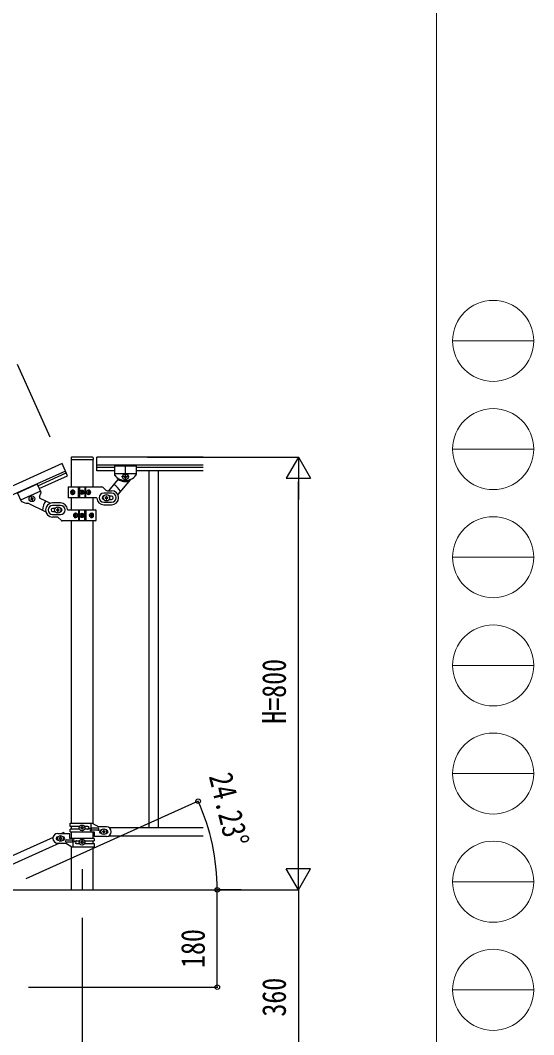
# Model space of a CAD drawing. Units: millimetres, scale not verified. Extents: x -4143 to 4140, y -2900 to 2898.
# Drawn here: x 3191 to 4140, y -1860 to 15 of the extents above; entities that cross this region are included whole.
import ezdxf
from ezdxf.enums import TextEntityAlignment as Align

# ---------------------------------------------------------------- set-up
doc = ezdxf.new("R2010")
doc.units = ezdxf.units.MM
doc.header["$LTSCALE"] = 10
for name, color, linetype in [('0-2_YKK_12', 2, 'Continuous'), ('0-3_YKK_A1', 4, 'Continuous'), ('0-4_YKK_D', 6, 'Continuous')]:
    doc.layers.add(name, color=color, linetype=linetype)
doc.layers.add('0-5_YKK_ZWAK', color=92, linetype='Continuous', lineweight=18)
doc.styles.add('ＭＳ ゴシック', font='')
doc.styles.get('ＭＳ ゴシック').set_extended_font_data('MS Gothic')

msp = doc.modelspace()

# ---------------------------------------------------------------- linework, layer by layer
at = {"layer": '0-2_YKK_12'}
for p in [(3304.89, -1554.38), (3304.89, -1562.84)]:
    msp.add_line(p, (3304.89, -1592.5), dxfattribs=at)
at = {"layer": '0-3_YKK_A1'}
for p, q in [((3267.72, -804.43), (2434.24, -1179.54)), ((3277.95, -827.17), (3267.72, -804.43)), ((3284.39, -793.5), (3284.39, -797)), ((3284.64, -797.5), (3284.64, -847.7)), ((3324.89, -797.5), (3284.89, -797.5)), ((3324.39, -792.5), (3285.39, -792.5)), ((3325.14, -847.7), (3325.14, -797.5)), ((3325.39, -793.5), (3325.39, -797)), ((3331.89, -817.46), (3331.89, -792.46)), ((3528.74, -792.46), (3331.89, -792.46)), ((3273.88, -818.11), (2440.4, -1193.22)), ((3223.23, -845.22), (3275.49, -821.7)), ((3528.74, -807.46), (3331.89, -807.46)), ((3364.89, -811.46), (3331.89, -811.46)), ((3364.89, -817.46), (3331.89, -817.46)), ((3364.89, -808.46), (3364.89, -824.8)), ((3364.89, -808.46), (3404.89, -808.46)), ((3364.89, -808.46), (3364.89, -824.78)), ((3364.89, -808.46), (3404.89, -808.46)), ((3364.89, -822.46), (3404.89, -822.46)), ((3364.89, -822.46), (3404.89, -822.46)), ((3384.89, -836.26), (3384.89, -806.69)), ((3384.89, -836.26), (3384.89, -821.66)), ((3404.89, -808.46), (3404.89, -824.78)), ((3404.89, -808.46), (3404.89, -824.78)), ((3528.74, -811.46), (3404.89, -811.46)), ((3528.74, -817.46), (3404.89, -817.46)), ((3428.39, -817.46), (3428.39, -1477.46)), ((3445.39, -817.46), (3445.39, -1477.46)), ((3222, -842.48), (3185.52, -858.9)), ((3222, -842.48), (3228.7, -857.38)), ((3225.69, -850.69), (3277.95, -827.17)), ((3370.91, -833.85), (3353.65, -854.42)), ((3394.46, -833.78), (3371.04, -861.7)), ((3392.19, -828.96), (3377.59, -828.96)), ((3383.45, -829.44), (3382.49, -829.44)), ((3386.33, -828.48), (3387.29, -828.48)), ((3185.52, -858.9), (3192.22, -873.78)), ((3227.74, -855.25), (3191.27, -871.67)), ((3278.89, -848.46), (3278.89, -866.46)), ((3279.89, -847.46), (3341.65, -847.46)), ((3285.37, -857.02), (3285.7, -857.02)), ((3285.37, -857.9), (3285.7, -857.9)), ((3287.18, -855.25), (3286.56, -855.25)), ((3286.56, -859.66), (3287.18, -859.66)), ((3288.19, -857.02), (3287.57, -857.02)), ((3288.19, -857.9), (3287.57, -857.9)), ((3297.94, -867.46), (3297.94, -847.46)), ((3299.89, -847.46), (3299.89, -867.46)), ((3303.66, -857.87), (3302.84, -857.87)), ((3306.12, -857.05), (3306.94, -857.05)), ((3309.89, -847.46), (3309.89, -867.46)), ((3311.83, -867.46), (3311.83, -847.46)), ((3316.65, -857.02), (3315.89, -857.02)), ((3316.65, -857.9), (3315.89, -857.9)), ((3318.01, -855.25), (3317.25, -855.25)), ((3317.25, -859.66), (3318.01, -859.66)), ((3318.94, -857.02), (3319.41, -857.02)), ((3318.94, -857.9), (3319.41, -857.9)), ((3349.01, -853.58), (3343.77, -848.34)), ((3359.39, -858.96), (3344.89, -858.96)), ((3351.13, -854.46), (3359.39, -854.46)), ((3205.42, -877.71), (3237.79, -893.34)), ((3210.66, -869.54), (3209.79, -869.93)), ((3213.68, -869.23), (3214.56, -868.84)), ((3226.92, -868.11), (3246.71, -877.66)), ((3264.89, -877.13), (3250.39, -877.13)), ((3330.92, -867.46), (3279.89, -867.46)), ((3284.64, -867.46), (3284.64, -890.13)), ((3325.14, -890.13), (3325.14, -867.46)), ((3344.89, -875.96), (3359.39, -875.96)), ((3344.89, -880.46), (3359.39, -880.46)), ((3348.39, -866.96), (3347.39, -866.96)), ((3351.39, -867.96), (3352.39, -867.96)), ((3359.39, -864.46), (3354.97, -864.46)), ((3354.97, -870.46), (3359.39, -870.46)), ((3264.89, -881.63), (3250.39, -881.63)), ((3254.81, -887.13), (3250.39, -887.13)), ((3250.39, -893.13), (3254.81, -893.13)), ((3250.39, -898.63), (3264.89, -898.63)), ((3258.39, -889.63), (3257.39, -889.63)), ((3261.39, -890.63), (3262.39, -890.63)), ((3278.85, -890.13), (3329.89, -890.13)), ((3290.83, -899.69), (3290.37, -899.69)), ((3292.53, -897.92), (3291.76, -897.92)), ((3293.13, -899.69), (3293.89, -899.69)), ((3297.94, -890.13), (3297.94, -910.13)), ((3299.89, -910.13), (3299.89, -890.13)), ((3306.12, -899.72), (3306.94, -899.72)), ((3309.89, -910.13), (3309.89, -890.13)), ((3311.83, -890.13), (3311.83, -910.13)), ((3321.58, -899.69), (3322.21, -899.69)), ((3323.22, -897.92), (3322.6, -897.92)), ((3324.4, -899.69), (3324.08, -899.69)), ((3330.89, -909.13), (3330.89, -891.13)), ((3258.65, -903.13), (3250.39, -903.13)), ((3260.77, -904.01), (3266.01, -909.25)), ((3329.89, -910.13), (3268.13, -910.13)), ((3284.64, -910.13), (3284.64, -1468.96)), ((3290.83, -900.57), (3290.37, -900.57)), ((3291.76, -902.33), (3292.53, -902.33)), ((3293.13, -900.57), (3293.89, -900.57)), ((3303.66, -900.54), (3302.84, -900.54)), ((3321.58, -900.57), (3322.21, -900.57)), ((3322.6, -902.33), (3323.22, -902.33)), ((3324.4, -900.57), (3324.08, -900.57)), ((3325.14, -1469.76), (3325.14, -910.13)), ((3282.89, -1468.96), (3323.76, -1468.96)), ((3282.89, -1475.46), (3282.89, -1468.96)), ((3300.22, -1475.46), (3282.89, -1475.46)), ((3282.89, -1484.96), (3282.89, -1480.46)), ((3300.21, -1480.46), (3282.89, -1480.46)), ((3284.64, -1475.46), (3284.64, -1480.46)), ((3303.45, -1478.44), (3302.49, -1478.44)), ((3306.33, -1477.48), (3307.29, -1477.48)), ((3315.48, -1475.46), (3309.56, -1475.46)), ((3315.48, -1480.46), (3309.56, -1480.46)), ((3334.09, -1478.46), (3321.01, -1478.46)), ((3321.86, -1478.46), (3321.86, -1468.96)), ((3322.41, -1482.46), (3322.41, -1478.46)), ((3323.76, -1468.96), (3335.89, -1475.96)), ((3349.89, -1475.96), (3335.89, -1475.96)), ((3354.86, -1477.46), (3528.74, -1477.46)), ((3251.12, -1495.46), (2546.61, -1812.52)), ((3259.89, -1488.41), (3282.39, -1488.41)), ((3260.52, -1494.41), (3259.89, -1494.41)), ((3260.52, -1500.41), (3259.89, -1500.41)), ((3263.45, -1496.93), (3262.49, -1496.93)), ((3266.33, -1497.89), (3267.29, -1497.89)), ((3270.93, -1486.47), (3266.61, -1488.41)), ((3269.89, -1494.41), (3269.26, -1494.41)), ((3269.89, -1500.41), (3269.26, -1500.41)), ((3270.93, -1486.47), (3271.8, -1488.41)), ((3275.69, -1499.91), (3288.77, -1499.91)), ((3282.39, -1497.41), (3282.39, -1488.41)), ((3326.89, -1497.41), (3282.39, -1497.41)), ((3282.89, -1484.96), (3327.39, -1484.96)), ((3284.64, -1484.96), (3284.64, -1497.41)), ((3287.36, -1499.91), (3287.36, -1503.91)), ((3287.92, -1497.41), (3287.92, -1499.91)), ((3334.09, -1482.46), (3321.01, -1482.46)), ((3321.86, -1484.96), (3321.86, -1482.46)), ((3325.14, -1497.41), (3325.14, -1484.96)), ((3326.89, -1497.41), (3326.89, -1501.91)), ((3327.39, -1484.96), (3327.39, -1493.96)), ((3349.89, -1493.96), (3327.39, -1493.96)), ((3339.89, -1481.96), (3340.52, -1481.96)), ((3339.89, -1487.96), (3340.52, -1487.96)), ((3343.45, -1484.48), (3342.49, -1484.48)), ((3346.33, -1485.44), (3347.29, -1485.44)), ((3349.26, -1481.96), (3349.89, -1481.96)), ((3349.26, -1487.96), (3349.89, -1487.96)), ((3354.86, -1492.46), (3528.74, -1492.46)), ((3263.16, -1506.48), (2558.66, -1823.55)), ((3259.89, -1506.41), (3273.89, -1506.41)), ((3286.01, -1513.41), (3273.89, -1506.41)), ((3275.69, -1503.91), (3288.77, -1503.91)), ((3284.64, -1512.62), (3284.64, -1592.5)), ((3326.89, -1513.41), (3286.01, -1513.41)), ((3287.92, -1503.91), (3287.92, -1513.41)), ((3294.29, -1501.91), (3300.21, -1501.91)), ((3294.29, -1506.91), (3300.22, -1506.91)), ((3303.45, -1504.89), (3302.49, -1504.89)), ((3306.33, -1503.93), (3307.29, -1503.93)), ((3309.56, -1501.91), (3326.89, -1501.91)), ((3309.56, -1506.91), (3326.89, -1506.91)), ((3325.14, -1506.91), (3325.14, -1501.91)), ((3325.14, -1592.5), (3325.14, -1513.41)), ((3326.89, -1506.91), (3326.89, -1513.41))]:
    msp.add_line(p, q, dxfattribs=at)
for points in [[(3382.49, -829.44), (3382.49, -828.48), (3383.45, -828.48)], [(3384.41, -827.52), (3384.41, -826.56), (3385.37, -826.56), (3385.37, -827.52)], [(3385.37, -830.4), (3385.37, -831.36), (3384.41, -831.36), (3384.41, -830.4)], [(3387.29, -828.48), (3387.29, -829.44), (3386.33, -829.44)], [(3285.7, -857.02), (3285.82, -857), (3285.94, -856.95), (3286.05, -856.87), (3286.15, -856.76), (3286.24, -856.63), (3286.31, -856.47), (3286.36, -856.31), (3286.4, -856.14)], [(3286.4, -858.78), (3286.36, -858.61), (3286.31, -858.45), (3286.24, -858.29), (3286.15, -858.16), (3286.05, -858.05), (3285.94, -857.97), (3285.82, -857.92), (3285.7, -857.9)], [(3287.02, -856.14), (3287.01, -856.31), (3287.03, -856.47), (3287.07, -856.63), (3287.14, -856.76), (3287.23, -856.87), (3287.33, -856.95), (3287.45, -857), (3287.57, -857.02)], [(3287.57, -857.9), (3287.45, -857.92), (3287.33, -857.97), (3287.23, -858.05), (3287.14, -858.16), (3287.07, -858.29), (3287.03, -858.45), (3287.01, -858.61), (3287.02, -858.78)], [(3302.84, -857.87), (3302.84, -857.05), (3303.66, -857.05)], [(3304.48, -856.23), (3304.48, -855.41), (3305.3, -855.41), (3305.3, -856.23)], [(3305.3, -858.69), (3305.3, -859.51), (3304.48, -859.51), (3304.48, -858.69)], [(3306.94, -857.05), (3306.94, -857.87), (3306.12, -857.87)], [(3316.65, -857.02), (3316.8, -857), (3316.94, -856.95), (3317.07, -856.87), (3317.18, -856.76), (3317.27, -856.63), (3317.33, -856.47), (3317.36, -856.31), (3317.36, -856.14)], [(3317.36, -858.78), (3317.36, -858.61), (3317.33, -858.45), (3317.27, -858.29), (3317.18, -858.16), (3317.07, -858.05), (3316.94, -857.97), (3316.8, -857.92), (3316.65, -857.9)], [(3318.12, -856.14), (3318.15, -856.31), (3318.21, -856.47), (3318.29, -856.63), (3318.39, -856.76), (3318.51, -856.87), (3318.65, -856.95), (3318.79, -857), (3318.94, -857.02)], [(3318.94, -857.9), (3318.79, -857.92), (3318.65, -857.97), (3318.51, -858.05), (3318.39, -858.16), (3318.29, -858.29), (3318.21, -858.45), (3318.15, -858.61), (3318.12, -858.78)], [(3209.79, -869.93), (3210.18, -870.81), (3211.05, -870.41)], [(3212.02, -867.87), (3211.62, -867), (3210.75, -867.39), (3211.14, -868.27)], [(3212.32, -870.9), (3212.72, -871.77), (3213.59, -871.38), (3213.2, -870.5)], [(3214.56, -868.84), (3214.16, -867.96), (3213.29, -868.36)], [(3347.39, -866.96), (3347.39, -867.96), (3348.39, -867.96)], [(3350.39, -865.96), (3350.39, -864.96), (3349.39, -864.96), (3349.39, -865.96)], [(3349.39, -868.96), (3349.39, -869.96), (3350.39, -869.96), (3350.39, -868.96)], [(3352.39, -867.96), (3352.39, -866.96), (3351.39, -866.96)], [(3257.39, -889.63), (3257.39, -890.63), (3258.39, -890.63)], [(3260.39, -888.63), (3260.39, -887.63), (3259.39, -887.63), (3259.39, -888.63)], [(3259.39, -891.63), (3259.39, -892.63), (3260.39, -892.63), (3260.39, -891.63)], [(3262.39, -890.63), (3262.39, -889.63), (3261.39, -889.63)], [(3290.83, -899.69), (3290.98, -899.67), (3291.13, -899.62), (3291.26, -899.54), (3291.38, -899.43), (3291.49, -899.3), (3291.57, -899.14), (3291.62, -898.98), (3291.65, -898.81)], [(3292.42, -898.81), (3292.42, -898.98), (3292.45, -899.14), (3292.51, -899.3), (3292.6, -899.43), (3292.71, -899.54), (3292.84, -899.62), (3292.98, -899.67), (3293.13, -899.69)], [(3302.84, -900.54), (3302.84, -899.72), (3303.66, -899.72)], [(3304.48, -898.9), (3304.48, -898.08), (3305.3, -898.08), (3305.3, -898.9)], [(3306.94, -899.72), (3306.94, -900.54), (3306.12, -900.54)], [(3322.21, -899.69), (3322.33, -899.67), (3322.44, -899.62), (3322.55, -899.54), (3322.63, -899.43), (3322.7, -899.3), (3322.75, -899.14), (3322.76, -898.98), (3322.75, -898.81)], [(3323.38, -898.81), (3323.41, -898.98), (3323.46, -899.14), (3323.54, -899.3), (3323.62, -899.43), (3323.72, -899.54), (3323.84, -899.62), (3323.96, -899.67), (3324.08, -899.69)], [(3291.65, -901.45), (3291.62, -901.28), (3291.57, -901.11), (3291.49, -900.96), (3291.38, -900.83), (3291.26, -900.72), (3291.13, -900.64), (3290.98, -900.59), (3290.83, -900.57)], [(3293.13, -900.57), (3292.98, -900.59), (3292.84, -900.64), (3292.71, -900.72), (3292.6, -900.83), (3292.51, -900.96), (3292.45, -901.11), (3292.42, -901.28), (3292.42, -901.45)], [(3305.3, -901.36), (3305.3, -902.18), (3304.48, -902.18), (3304.48, -901.36)], [(3322.75, -901.45), (3322.76, -901.28), (3322.75, -901.11), (3322.7, -900.96), (3322.63, -900.83), (3322.55, -900.72), (3322.44, -900.64), (3322.33, -900.59), (3322.21, -900.57)], [(3324.08, -900.57), (3323.96, -900.59), (3323.84, -900.64), (3323.72, -900.72), (3323.62, -900.83), (3323.54, -900.96), (3323.46, -901.11), (3323.41, -901.28), (3323.38, -901.45)], [(3302.49, -1478.44), (3302.49, -1477.48), (3303.45, -1477.48)], [(3304.41, -1476.52), (3304.41, -1475.56), (3305.37, -1475.56), (3305.37, -1476.52)], [(3305.37, -1479.4), (3305.37, -1480.36), (3304.41, -1480.36), (3304.41, -1479.4)], [(3307.29, -1477.48), (3307.29, -1478.44), (3306.33, -1478.44)], [(3262.49, -1496.93), (3262.49, -1497.89), (3263.45, -1497.89)], [(3265.37, -1495.97), (3265.37, -1495.01), (3264.41, -1495.01), (3264.41, -1495.97)], [(3264.41, -1498.85), (3264.41, -1499.81), (3265.37, -1499.81), (3265.37, -1498.85)], [(3267.29, -1497.89), (3267.29, -1496.93), (3266.33, -1496.93)], [(3342.49, -1484.48), (3342.49, -1485.44), (3343.45, -1485.44)], [(3345.37, -1483.52), (3345.37, -1482.56), (3344.41, -1482.56), (3344.41, -1483.52)], [(3344.41, -1486.4), (3344.41, -1487.36), (3345.37, -1487.36), (3345.37, -1486.4)], [(3347.29, -1485.44), (3347.29, -1484.48), (3346.33, -1484.48)], [(3302.49, -1504.89), (3302.49, -1503.93), (3303.45, -1503.93)], [(3304.41, -1502.97), (3304.41, -1502.01), (3305.37, -1502.01), (3305.37, -1502.97)], [(3305.37, -1505.85), (3305.37, -1506.81), (3304.41, -1506.81), (3304.41, -1505.85)], [(3307.29, -1503.93), (3307.29, -1504.89), (3306.33, -1504.89)], [(2354.89, -1952.5), (3154.89, -1592.5), (3554.89, -1592.5)]]:
    msp.add_lwpolyline(points, dxfattribs=at)
for centre, radius in [((3384.89, -828.96), 5.3), ((3304.89, -857.46), 4), ((3304.89, -857.46), 3.75), ((3349.89, -867.46), 5.9), ((3212.17, -869.39), 5.3), ((3259.89, -890.13), 5.9), ((3304.89, -900.13), 4), ((3304.89, -900.13), 3.75), ((3304.89, -1477.96), 5.3), ((3344.89, -1484.96), 5.3), ((3264.89, -1497.41), 5.3), ((3304.89, -1504.41), 5.3)]:
    msp.add_circle(centre, radius, dxfattribs=at)
for centre, radius, start, end in [((3285.39, -793.5), 1, 90, 180), ((3284.89, -797), 0.5, 180, 270), ((3324.39, -793.5), 1, 0, 90), ((3324.89, -797), 0.5, 270, 0), ((3366.89, -824.78), 2, 180, 218.49995), ((3366.89, -824.8), 2, 180, 224.93002), ((3402.89, -824.78), 2, 321.50004, 0), ((3402.89, -824.78), 2, 321.50005, 0), ((3349.89, -867.46), 28, 23.48523, 61.32819), ((3384.89, -810.46), 25, 218.49995, 321.50005), ((3384.89, -810.46), 25, 219.04626, 234.94492), ((3369.38, -832.56), 2, 320, 54.94492), ((3385.39, -810.46), 27, 238.26331, 284.36577), ((3383.45, -827.52), 0.96, 270, 0), ((3383.45, -830.4), 0.96, 0, 90), ((3386.33, -827.52), 0.96, 180, 270), ((3386.33, -830.4), 0.96, 90, 180), ((3396, -835.07), 2, 114.29151, 140), ((3384.89, -810.46), 25, 294.29151, 321.50004), ((3204.58, -852.51), 25, 329.28508, 345.18374), ((3226.88, -858.2), 2, 339.29998, 24.23), ((3279.89, -848.46), 1, 90, 180), ((3303.66, -856.23), 0.82, 270, 0), ((3303.66, -858.69), 0.82, 0, 90), ((3306.12, -856.23), 0.82, 180, 270), ((3306.12, -858.69), 0.82, 90, 180), ((3344.89, -867.46), 8.5, 90, 270), ((3341.65, -850.46), 3, 45, 90), ((3351.13, -851.46), 3, 225, 270), ((3359.39, -867.46), 13, 270, 90), ((3359.39, -867.46), 8.5, 270, 90), ((3194.04, -872.96), 2, 204.23, 242.72996), ((3204.58, -852.51), 25, 242.72996, 269.93849), ((3204.55, -879.51), 2, 64.23, 89.93849), ((3210.27, -868.66), 0.96, 294.23, 24.23), ((3211.45, -871.29), 0.96, 24.23, 114.23), ((3212.89, -867.48), 0.96, 204.23, 294.23), ((3214.07, -870.11), 0.96, 114.23, 204.23), ((3227.79, -866.31), 2, 149.28508, 244.23), ((3259.89, -890.13), 28, 142.90181, 180.74477), ((3250.39, -890.13), 13, 90, 270), ((3264.89, -890.13), 13, 4.09604, 90), ((3279.89, -866.46), 1, 180, 270), ((3330.92, -868.46), 1, 4.09604, 90), ((3344.89, -867.46), 13, 184.09604, 270), ((3344.89, -867.46), 3, 90, 270), ((3348.39, -865.96), 1, 270, 0), ((3348.39, -868.96), 1, 0, 90), ((3351.39, -865.96), 1, 180, 270), ((3351.39, -868.96), 1, 90, 180), ((3359.39, -867.46), 3, 270, 90), ((3250.39, -890.13), 8.5, 90, 270), ((3250.39, -890.13), 3, 90, 270), ((3258.39, -888.63), 1, 270, 0), ((3258.39, -891.63), 1, 0, 90), ((3261.39, -888.63), 1, 180, 270), ((3261.39, -891.63), 1, 90, 180), ((3264.89, -890.13), 8.5, 270, 90), ((3264.89, -890.13), 3, 270, 90), ((3278.85, -889.13), 1, 184.09604, 270), ((3303.66, -898.9), 0.82, 270, 0), ((3306.12, -898.9), 0.82, 180, 270), ((3329.89, -891.13), 1, 0, 90), ((3258.65, -906.13), 3, 45, 90), ((3268.13, -907.13), 3, 225, 270), ((3303.66, -901.36), 0.82, 0, 90), ((3306.12, -901.36), 0.82, 90, 180), ((3329.89, -909.13), 1, 270, 0), ((3303.45, -1476.52), 0.96, 270, 0), ((3303.45, -1479.4), 0.96, 0, 90), ((3306.33, -1476.52), 0.96, 180, 270), ((3306.33, -1479.4), 0.96, 90, 180), ((3314.73, -1477.96), 2.5, 270, 90), ((3315.48, -1477.96), 2.5, 270, 90), ((3321.01, -1480.46), 2, 90, 270), ((3334.09, -1480.46), 2, 270, 90), ((3349.89, -1484.96), 9, 270, 90), ((3259.89, -1497.41), 9, 90, 270), ((3259.89, -1497.41), 3, 90, 270), ((3263.45, -1495.97), 0.96, 270, 0), ((3263.45, -1498.85), 0.96, 0, 90), ((3266.33, -1495.97), 0.96, 180, 270), ((3266.33, -1498.85), 0.96, 90, 180), ((3269.89, -1497.41), 3, 270, 90), ((3275.69, -1501.91), 2, 90, 270), ((3288.77, -1501.91), 2, 270, 90), ((3339.89, -1484.96), 3, 90, 270), ((3343.45, -1483.52), 0.96, 270, 0), ((3343.45, -1486.4), 0.96, 0, 90), ((3346.33, -1483.52), 0.96, 180, 270), ((3346.33, -1486.4), 0.96, 90, 180), ((3349.89, -1484.96), 3, 270, 90), ((3294.29, -1504.41), 2.5, 90, 270), ((3295.04, -1504.41), 2.5, 90, 270), ((3303.45, -1502.97), 0.96, 270, 0), ((3303.45, -1505.85), 0.96, 0, 90), ((3306.33, -1502.97), 0.96, 180, 270), ((3306.33, -1505.85), 0.96, 90, 180)]:
    msp.add_arc(centre, radius, start, end, dxfattribs=at)
for centre, major_axis, ratio, start_param, end_param in [((3286.5, -857.46), (0, 4), 0.7075, 6.2831853, 9.424778), ((3287.21, -857.46), (0, 4), 0.7075, 0.1252578, 3.0163348), ((3290.47, -857.46), (0, 7.22), 0.707107, 1.5096412, 1.6319515), ((3291.41, -857.46), (0, 7.22), 0.707107, 1.2602434, 1.3864021), ((3291.41, -857.46), (0, 7.22), 0.707107, 1.7551906, 1.8813492), ((3286.5, -857.46), (5.06, 0), 0.790514, 4.712389, 7.8539816), ((3292.04, -857.46), (0, 7.22), 0.707107, 1.2602434, 1.3864021), ((3292.04, -857.46), (0, 7.22), 0.707107, 1.7551906, 1.8813492), ((3288.01, -857.46), (0, 3.83), 0.707107, 3.0982646, 6.3265134), ((3293.28, -857.46), (0, 7.22), 0.707107, 1.5096412, 1.6319515), ((3317.39, -857.46), (4.49, 0), 0.890869, 1.5707963, 4.712389), ((3316.47, -857.46), (0, -3.83), 0.866157, 3.1165976, 6.3081804), ((3312.29, -857.46), (0, -7.22), 0.499772, 1.5096412, 1.6319515), ((3313.81, -857.46), (0, -7.22), 0.499772, 1.7551906, 1.8813492), ((3313.81, -857.46), (0, -7.22), 0.499772, 1.2602434, 1.3864021), ((3317.39, -857.46), (0, 4), 0.865, 3.1415927, 6.2831853), ((3314.58, -857.46), (0, -7.22), 0.499772, 1.7551906, 1.8813492), ((3314.58, -857.46), (0, -7.22), 0.499772, 1.2602434, 1.3864021), ((3315.81, -857.46), (0, -7.22), 0.499772, 1.5096412, 1.6319515), ((3292.39, -900.13), (0, -4), 0.865, 3.1415927, 6.2831853), ((3293.97, -900.13), (0, 7.22), 0.499772, 1.5096412, 1.6319515), ((3295.2, -900.13), (0, 7.22), 0.499772, 1.2602434, 1.3864021), ((3292.39, -900.13), (-4.49, 0), 0.890869, 1.5707963, 4.712389), ((3295.96, -900.13), (0, 7.22), 0.499772, 1.2602434, 1.3864021), ((3293.3, -900.13), (0, 3.83), 0.866157, 3.1165976, 6.3081804), ((3297.49, -900.13), (0, 7.22), 0.499772, 1.5096412, 1.6319515), ((3323.27, -900.13), (-5.06, 0), 0.790514, 4.712389, 7.8539816), ((3321.77, -900.13), (0, -3.83), 0.707107, 3.0982646, 6.3265134), ((3316.49, -900.13), (0, -7.22), 0.707107, 1.5096412, 1.6319515), ((3317.74, -900.13), (0, -7.22), 0.707107, 1.7551906, 1.8813492), ((3322.57, -900.13), (0, -4), 0.7075, 0.1252578, 3.0163348), ((3318.36, -900.13), (0, -7.22), 0.707107, 1.7551906, 1.8813492), ((3323.27, -900.13), (0, -4), 0.7075, 6.2831853, 9.424778), ((3319.31, -900.13), (0, -7.22), 0.707107, 1.5096412, 1.6319515), ((3295.2, -900.13), (0, 7.22), 0.499772, 1.7551906, 1.8813492), ((3295.96, -900.13), (0, 7.22), 0.499772, 1.7551906, 1.8813492), ((3317.74, -900.13), (0, -7.22), 0.707107, 1.2602434, 1.3864021), ((3318.36, -900.13), (0, -7.22), 0.707107, 1.2602434, 1.3864021)]:
    msp.add_ellipse(centre, major_axis=major_axis, ratio=ratio, start_param=start_param, end_param=end_param, dxfattribs=at)
for centre, major_axis, ratio in [((3287.77, -857.46), (0, 3.83), 0.707107), ((3316.64, -857.46), (0, -3.83), 0.866157), ((3293.14, -900.13), (0, 3.83), 0.866157), ((3322, -900.13), (0, -3.83), 0.707107)]:
    msp.add_ellipse(centre, major_axis=major_axis, ratio=ratio, dxfattribs=at)
at = {"layer": '0-4_YKK_D'}
for p, q in [((3245.56, -755.19), (3185.22, -621.11)), ((3426.03, -792.5), (3705.89, -792.5)), ((3704.89, -792.5), (3682.39, -831.47)), ((3704.89, -792.5), (3727.39, -831.47)), ((3704.89, -792.5), (3704.89, -870.44)), ((3682.39, -831.47), (3727.39, -831.47)), ((3704.89, -1547.5), (3704.89, -837.5)), ((3201.4, -1571.57), (3520.33, -1428.05)), ((3704.89, -1592.5), (3704.89, -1514.56)), ((3704.89, -1592.5), (3682.39, -1553.53)), ((3727.39, -1553.53), (3682.39, -1553.53)), ((3704.89, -1592.5), (3727.39, -1553.53)), ((3425.93, -1592.5), (3705.89, -1592.5)), ((3455.89, -1592.5), (3555.89, -1592.5)), ((3598.89, -1592.5), (3553.63, -1592.5)), ((3554.89, -1772.5), (3554.89, -1592.5)), ((3600.89, -1592.5), (3705.89, -1592.5)), ((3704.89, -1592.5), (3704.89, -1952.5)), ((3304.89, -1644.5), (3304.89, -2103.5)), ((3205.89, -1772.5), (3555.89, -1772.5))]:
    msp.add_line(p, q, dxfattribs=at)
for centre in [(3519.42, -1428.46), (3554.63, -1592.5), (3554.89, -1592.5), (3554.89, -1772.5)]:
    msp.add_circle(centre, 4.25, dxfattribs=at)
msp.add_arc((3154.89, -1592.5), 399.74, 0, 24.22803, dxfattribs=at)
at = {"layer": '0-5_YKK_ZWAK', "color": 7}
msp.add_line((3959.92, 2847.5), (3959.92, -2452.5), dxfattribs=at)
at = {"layer": '0-5_YKK_ZWAK'}
for p, q in [((3989.92, -577.5), (4139.92, -577.5)), ((3989.92, -777.5), (4139.92, -777.5)), ((3989.92, -977.5), (4139.92, -977.5)), ((3989.92, -1177.5), (4139.92, -1177.5)), ((3989.92, -1377.5), (4139.92, -1377.5)), ((3989.92, -1577.5), (4139.92, -1577.5)), ((3989.92, -1777.5), (4139.92, -1777.5))]:
    msp.add_line(p, q, dxfattribs=at)
at = {"layer": '0-5_YKK_ZWAK', "color": 7}
for centre in [(4064.92, -577.5), (4064.92, -777.5), (4064.92, -977.5), (4064.92, -1177.5), (4064.92, -1377.5), (4064.92, -1577.5), (4064.92, -1777.5)]:
    msp.add_circle(centre, 75, dxfattribs=at)

# ---------------------------------------------------------------- texts
at = {"layer": '0-4_YKK_D', "style": 'ＭＳ ゴシック', "width": 0.8}
for s, rotation, p in [('H=800', 90, (3694.89, -1285.3)), ('24.23°', 283.665, (3526.2, -1385.32)), ('180', 90, (3544.89, -1736.9)), ('360', 90, (3694.89, -1826.9))]:
    msp.add_text(s, height=43.99, rotation=rotation, dxfattribs=at).set_placement(p, align=Align.BOTTOM_LEFT)

doc.saveas('drawing.dxf')
